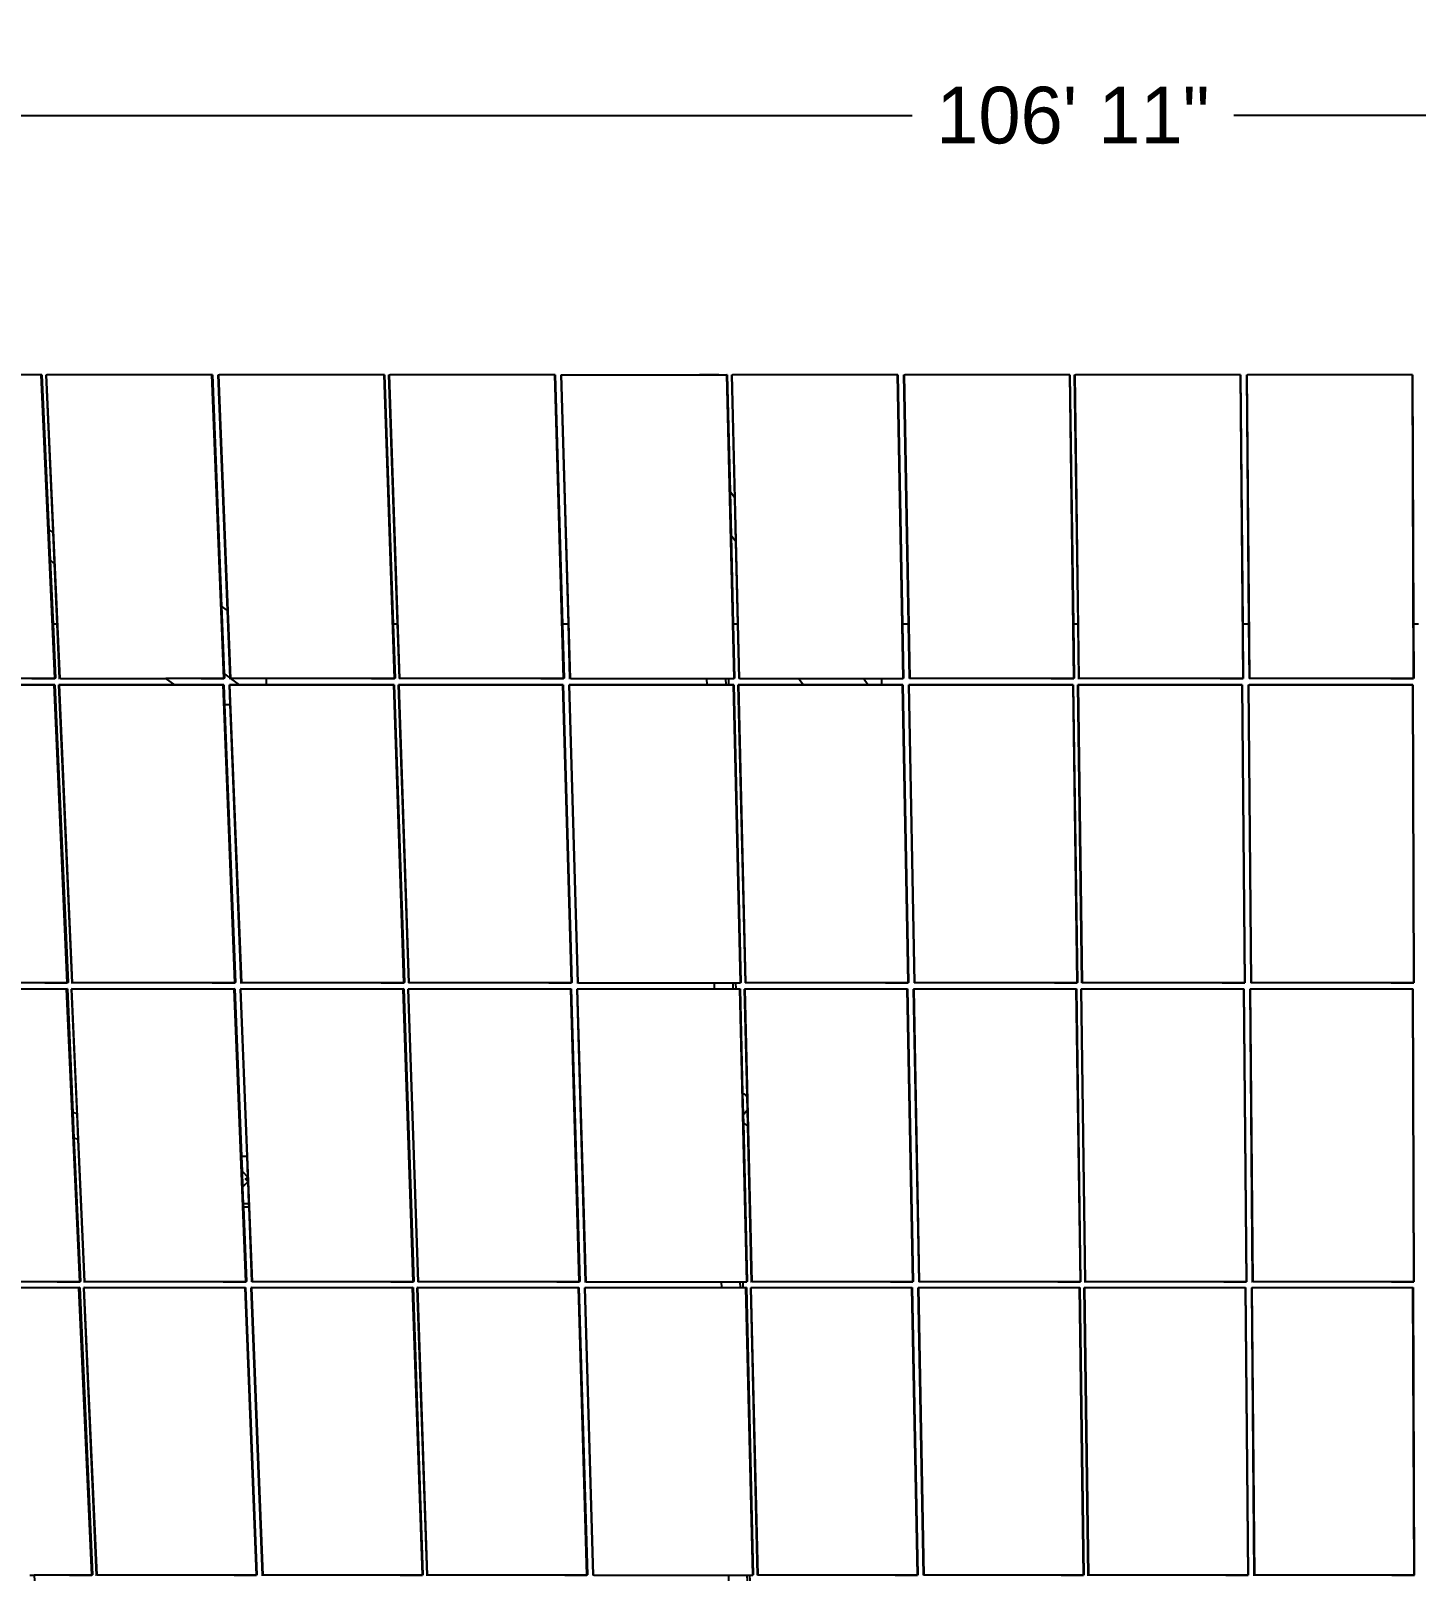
# Model space of a CAD drawing. Header units: inches. Extents: x -1217 to 1243, y -567 to 675.
# Drawn here: x -635 to -49, y 21 to 675 of the extents above; entities that cross this region are included whole.
import ezdxf

# ---------------------------------------------------------------- set-up
doc = ezdxf.new("R2010")
doc.units = ezdxf.units.IN
doc.header["$MEASUREMENT"] = 0
doc.dimstyles.get("Standard").update_dxf_attribs({"dimtxt": 24, "dimasz": 0.18, "dimexe": 0.18, "dimexo": 0.0625, "dimgap": 0.09, "dimtad": 0, "dimtih": 1, "dimtoh": 1, "dimdec": 4, "dimzin": 0, "dimdsep": 46, "dimtxsty": 'Standard', "dimcen": 0.09, "dimclrd": 1, "dimclre": 1, "dimclrt": 1, "dimadec": 0, "dimazin": 0, "dimtfac": 1, "dimtdec": 4, "dimtofl": 0, "dimtmove": 0, "dimatfit": 3, "dimfxl": 1, "dimtolj": 1, "dimtzin": 0, "dimarcsym": 0})

# ---------------------------------------------------------------- blocks, each defined once
blk = doc.blocks.new('*D2')
at = {"color": 1, "lineweight": -2, "transparency": 16777216}
for p, q in [((-1063.79, 529.93), (-1063.79, 639.81)), ((-1063.61, 639.63), (-262.52, 639.63)), ((674.75, 639.63), (-126.34, 639.63)), ((674.93, 529.9), (674.93, 639.81))]:
    blk.add_line(p, q, dxfattribs=at)
at = {"color": 1, "transparency": 16777216}
for points in [[(-1063.61, 639.66), (-1063.61, 639.6), (-1063.79, 639.63)], [(674.75, 639.66), (674.75, 639.6), (674.93, 639.63)]]:
    blk.add_solid(points, dxfattribs=at)
at = {"layer": 'Defpoints', "color": 0, "transparency": 16777216}
for p in [(-1063.79, 639.63), (-1063.79, 529.87), (674.93, 529.84)]:
    blk.add_point(p, dxfattribs=at)
at = {"color": 1, "transparency": 16777216, "insert": (-194.43, 639.63), "char_height": 24, "attachment_point": 5}
blk.add_mtext('\\A1;106\' 11"', dxfattribs=at)

msp = doc.modelspace()

# ---------------------------------------------------------------- linework, layer by layer
for p, q in [((-630.9872, 529.86132), (-700.80735, 529.86249)), ((-625.26377, 401.34852), (-630.9872, 529.86132)), ((-630.67013, 529.85299), (-630.9872, 529.86132)), ((-630.67013, 529.85299), (-627.75849, 464.44268)), ((-628.90254, 529.8597), (-628.68782, 529.85848)), ((-625.939, 463.09654), (-628.90254, 529.8597)), ((-628.68782, 529.85848), (-628.58601, 529.8597)), ((-622.98524, 401.34574), (-628.68782, 529.85848)), ((-558.76588, 529.85853), (-628.58601, 529.8597)), ((-553.69753, 401.34578), (-558.76588, 529.85853)), ((-558.4851, 529.8502), (-558.76588, 529.85853)), ((-558.4851, 529.8502), (-554.62736, 431.98442)), ((-556.05585, 529.85853), (-555.84114, 529.85731)), ((-552.13849, 430.0459), (-556.05585, 529.85853)), ((-555.84114, 529.85731), (-555.73932, 529.85853)), ((-550.79933, 401.34459), (-555.84114, 529.85731)), ((-485.91921, 529.85736), (-555.73932, 529.85853)), ((-481.51163, 401.34463), (-485.91921, 529.85736)), ((-485.67503, 529.84903), (-485.91921, 529.85736)), ((-485.67503, 529.84903), (-482.05933, 424.37246)), ((-483.83456, 529.85574), (-483.61985, 529.85452)), ((-480.23233, 424.37246), (-483.83456, 529.85574)), ((-483.61985, 529.85452), (-483.51803, 529.85574)), ((-479.23313, 401.34185), (-483.61985, 529.85452)), ((-413.69793, 529.85457), (-483.51803, 529.85574)), ((-409.94544, 401.3419), (-413.69793, 529.85457)), ((-413.49005, 529.84625), (-413.69793, 529.85457)), ((-413.49005, 529.84625), (-410.41183, 424.37246)), ((-410.9879, 529.85457), (-410.77321, 529.85335)), ((-407.92807, 424.37246), (-410.9879, 529.85457)), ((-410.77321, 529.85335), (-410.67138, 529.85457)), ((-407.04725, 401.3407), (-410.77321, 529.85335)), ((-410.67138, 529.85457), (-352.40921, 529.85359)), ((-352.40921, 529.85359), (-352.40926, 529.85549)), ((-344.30648, 529.85549), (-352.40926, 529.85549)), ((-352.40921, 529.85359), (-344.30644, 529.85346)), ((-344.30644, 529.85346), (-344.30648, 529.85549)), ((-344.30644, 529.85346), (-340.85129, 529.8534)), ((-337.75956, 401.34075), (-340.85129, 529.8534)), ((-340.68001, 529.84508), (-340.85129, 529.8534)), ((-340.68001, 529.84508), (-339.49163, 480.42332)), ((-338.76666, 529.85178), (-338.55197, 529.85056)), ((-337.51801, 477.63039), (-338.76666, 529.85178)), ((-338.55197, 529.85056), (-338.45013, 529.85178)), ((-335.4811, 401.33796), (-338.55197, 529.85056)), ((-268.63006, 529.85061), (-338.45013, 529.85178)), ((-266.19343, 401.33801), (-268.63006, 529.85061)), ((-268.49508, 529.84229), (-268.63006, 529.85061)), ((-268.49508, 529.84229), (-266.49634, 424.37246)), ((-265.92004, 529.85061), (-265.70535, 529.84939)), ((-263.94032, 424.37246), (-265.92004, 529.85061)), ((-265.70535, 529.84939), (-265.60351, 529.85061)), ((-263.29525, 401.33681), (-265.70535, 529.84939)), ((-195.78346, 529.84944), (-265.60351, 529.85061)), ((-194.00758, 401.33686), (-195.78346, 529.84944)), ((-195.68507, 529.84112), (-195.78346, 529.84944)), ((-195.68507, 529.84112), (-194.22837, 424.37246)), ((-193.69884, 529.84782), (-193.48416, 529.8466)), ((-192.25683, 424.37246), (-193.69884, 529.84782)), ((-193.48416, 529.8466), (-193.38231, 529.84782)), ((-191.72914, 401.33407), (-193.48416, 529.8466)), ((-123.56228, 529.84665), (-193.38231, 529.84782)), ((-122.44149, 401.33412), (-123.56228, 529.84665)), ((-123.50019, 529.83833), (-123.56228, 529.84665)), ((-123.50019, 529.83833), (-122.58086, 424.37246)), ((-120.85225, 529.84665), (-120.63758, 529.84543)), ((-119.95256, 424.37246), (-120.85225, 529.84665)), ((-120.63758, 529.84543), (-120.53572, 529.84665)), ((-119.54332, 401.33293), (-120.63758, 529.84543)), ((-50.7157, 529.84548), (-120.53572, 529.84665)), ((-50.25568, 401.33297), (-50.7157, 529.84548)), ((-50.69022, 529.83716), (-50.7157, 529.84548)), ((-50.69022, 529.83716), (-50.31289, 424.37246)), ((-337.51801, 477.63039), (-339.49163, 480.42332)), ((-339.49163, 480.42332), (-339.04449, 461.82787)), ((-337.07605, 459.14657), (-337.51801, 477.63039)), ((-625.939, 463.09654), (-627.75849, 464.44268)), ((-627.75849, 464.44268), (-627.17642, 451.36652)), ((-625.3603, 450.0595), (-625.939, 463.09654)), ((-337.07605, 459.14657), (-339.04449, 461.82787)), ((-339.04449, 461.82787), (-338.14385, 424.37246)), ((-336.24458, 424.37246), (-337.07605, 459.14657)), ((-625.3603, 450.0595), (-627.17642, 451.36652)), ((-627.17642, 451.36652), (-625.97482, 424.37246)), ((-624.22008, 424.37246), (-625.3603, 450.0595)), ((-552.13849, 430.0459), (-554.62736, 431.98442)), ((-554.62736, 431.98442), (-553.50049, 403.39715)), ((-551.02169, 401.59058), (-552.13849, 430.0459)), ((-624.22008, 424.37246), (-625.97482, 424.37246)), ((-625.97482, 424.37246), (-624.95242, 401.40427)), ((-623.19801, 401.34693), (-624.22008, 424.37246)), ((-480.23233, 424.37246), (-482.05933, 424.37246)), ((-482.05933, 424.37246), (-481.27186, 401.40038)), ((-479.44588, 401.34304), (-480.23233, 424.37246)), ((-407.92807, 424.37246), (-410.41183, 424.37246)), ((-410.41183, 424.37246), (-409.74131, 401.39764)), ((-407.25999, 401.3419), (-407.92807, 424.37246)), ((-336.24458, 424.37246), (-338.14385, 424.37246)), ((-338.14385, 424.37246), (-337.59138, 401.39649)), ((-335.69384, 401.33916), (-336.24458, 424.37246)), ((-263.94032, 424.37246), (-266.49634, 424.37246)), ((-266.49634, 424.37246), (-266.06088, 401.39375)), ((-263.50798, 401.33801), (-263.94032, 424.37246)), ((-192.25683, 424.37246), (-194.22837, 424.37246)), ((-194.22837, 424.37246), (-193.91098, 401.39261)), ((-191.94187, 401.33527), (-192.25683, 424.37246)), ((-119.95256, 424.37246), (-122.58086, 424.37246)), ((-122.58086, 424.37246), (-122.38053, 401.38987)), ((-119.75605, 401.33412), (-119.95256, 424.37246)), ((-48.26908, 424.37246), (-50.31289, 424.37246)), ((-50.31289, 424.37246), (-50.23066, 401.38872)), ((-625.26377, 401.34852), (-651.14061, 401.34883)), ((-634.91834, 401.34852), (-625.26369, 401.34692)), ((-624.95242, 401.40427), (-625.26377, 401.34852)), ((-625.26369, 401.34692), (-625.26377, 401.34852)), ((-623.5358, 401.34574), (-623.61255, 401.34574)), ((-623.19801, 401.34693), (-623.2989, 401.34574)), ((-622.98524, 401.34574), (-623.19801, 401.34693)), ((-622.88435, 401.34693), (-622.98524, 401.34574)), ((-622.88435, 401.34693), (-578.25489, 401.34606)), ((-574.42614, 398.68867), (-578.25489, 401.34606)), ((-553.69753, 401.34578), (-578.25489, 401.34606)), ((-563.3521, 401.34578), (-553.69747, 401.34418)), ((-553.42182, 401.40153), (-553.69753, 401.34578)), ((-553.69747, 401.34418), (-553.69753, 401.34578)), ((-551.02169, 401.59058), (-553.50049, 403.39715)), ((-553.50049, 403.39715), (-553.42182, 401.40153)), ((-551.34989, 401.34459), (-551.42664, 401.34459)), ((-551.01209, 401.34578), (-551.11298, 401.34459)), ((-551.01209, 401.34578), (-551.02169, 401.59058)), ((-550.79933, 401.34459), (-551.01209, 401.34578)), ((-550.69843, 401.34578), (-550.79933, 401.34459)), ((-550.68581, 401.34578), (-550.69843, 401.34578)), ((-547.03943, 398.68826), (-550.68581, 401.34578)), ((-535.61993, 401.34549), (-550.68581, 401.34578)), ((-535.61993, 398.68807), (-535.61993, 401.34549)), ((-481.51163, 401.34463), (-535.61993, 401.34549)), ((-491.16619, 401.34463), (-481.51157, 401.34303)), ((-481.27186, 401.40038), (-481.51163, 401.34463)), ((-481.51157, 401.34303), (-481.51163, 401.34463)), ((-479.78369, 401.34185), (-479.86044, 401.34185)), ((-479.44588, 401.34304), (-479.54679, 401.34185)), ((-479.23313, 401.34185), (-479.44588, 401.34304)), ((-479.13223, 401.34304), (-479.23313, 401.34185)), ((-409.94544, 401.3419), (-479.13223, 401.34304)), ((-419.60001, 401.34189), (-409.94539, 401.34029)), ((-409.74131, 401.39764), (-409.94544, 401.3419)), ((-409.94539, 401.34029), (-409.94544, 401.3419)), ((-407.59781, 401.3407), (-407.67456, 401.3407)), ((-407.25999, 401.3419), (-407.3609, 401.3407)), ((-407.04725, 401.3407), (-407.25999, 401.3419)), ((-406.94634, 401.3419), (-407.04725, 401.3407)), ((-406.94634, 401.3419), (-349.27999, 401.34078)), ((-349.21528, 398.68348), (-349.27999, 401.34078)), ((-349.27999, 401.34078), (-341.24916, 401.34074)), ((-347.41413, 401.34074), (-337.75953, 401.33914)), ((-341.24916, 401.34074), (-340.21852, 401.34075)), ((-341.18595, 398.68335), (-341.24916, 401.34074)), ((-340.21852, 401.34075), (-340.15551, 398.68333)), ((-340.21852, 401.34075), (-337.75956, 401.34075)), ((-337.59138, 401.39649), (-337.75956, 401.34075)), ((-337.75953, 401.33914), (-337.75956, 401.34075)), ((-336.03166, 401.33796), (-336.10841, 401.33796)), ((-335.69384, 401.33916), (-335.79475, 401.33796)), ((-335.4811, 401.33796), (-335.69384, 401.33916)), ((-335.38018, 401.33916), (-335.4811, 401.33796)), ((-335.38018, 401.33916), (-310.60314, 401.33867)), ((-308.54652, 398.68125), (-310.60314, 401.33867)), ((-310.60314, 401.33867), (-283.03459, 401.33814)), ((-281.16056, 398.6808), (-283.03459, 401.33814)), ((-283.03459, 401.33814), (-275.29646, 401.338)), ((-275.84799, 401.338), (-266.1934, 401.3364)), ((-275.29646, 401.338), (-266.19343, 401.33801)), ((-275.29646, 398.6807), (-275.29646, 401.338)), ((-266.06088, 401.39375), (-266.19343, 401.33801)), ((-266.1934, 401.3364), (-266.19343, 401.33801)), ((-263.84581, 401.33681), (-263.92256, 401.33681)), ((-263.50798, 401.33801), (-263.6089, 401.33681)), ((-263.29525, 401.33681), (-263.50798, 401.33801)), ((-263.19433, 401.33801), (-263.29525, 401.33681)), ((-194.00758, 401.33686), (-263.19433, 401.33801)), ((-203.66214, 401.33685), (-194.00756, 401.33526)), ((-193.91098, 401.39261), (-194.00758, 401.33686)), ((-194.00756, 401.33526), (-194.00758, 401.33686)), ((-192.27971, 401.33407), (-192.35646, 401.33407)), ((-191.94187, 401.33527), (-192.0428, 401.33407)), ((-191.72914, 401.33407), (-191.94187, 401.33527)), ((-191.62822, 401.33527), (-191.72914, 401.33407)), ((-122.44149, 401.33412), (-191.62822, 401.33527)), ((-132.09605, 401.33411), (-122.44148, 401.33252)), ((-122.38053, 401.38987), (-122.44149, 401.33412)), ((-122.44148, 401.33252), (-122.44149, 401.33412)), ((-120.09389, 401.33293), (-120.17064, 401.33293)), ((-119.75605, 401.33412), (-119.85698, 401.33293)), ((-119.54332, 401.33293), (-119.75605, 401.33412)), ((-119.44239, 401.33412), (-119.54332, 401.33293)), ((-50.25568, 401.33297), (-119.44239, 401.33412)), ((-59.91024, 401.33296), (-50.25567, 401.33137)), ((-50.23066, 401.38872), (-50.25568, 401.33297)), ((-50.25567, 401.33137), (-50.25568, 401.33297)), ((-625.55739, 398.63398), (-694.73085, 398.63513)), ((-651.02002, 398.69149), (-625.24596, 398.69106)), ((-625.24596, 398.69106), (-625.55739, 398.63398)), ((-619.93529, 272.48018), (-625.55739, 398.63398)), ((-625.24596, 398.69106), (-619.62943, 272.599)), ((-623.18163, 398.68947), (-623.49203, 398.63239)), ((-623.49203, 398.63239), (-623.2793, 398.6312)), ((-617.88849, 272.47862), (-623.49203, 398.63239)), ((-623.2793, 398.6312), (-623.17844, 398.63239)), ((-617.67768, 272.47745), (-623.2793, 398.6312)), ((-623.18163, 398.68947), (-574.42614, 398.68867)), ((-554.00499, 398.63124), (-623.17844, 398.63239)), ((-574.42614, 398.68867), (-553.72918, 398.68832)), ((-553.72918, 398.68832), (-554.00499, 398.63124)), ((-549.02596, 272.4775), (-554.00499, 398.63124)), ((-553.72918, 398.68832), (-553.40087, 390.36561)), ((-551.04559, 398.68832), (-551.32007, 398.63124)), ((-551.32007, 398.63124), (-551.10735, 398.63005)), ((-550.99542, 390.36561), (-551.32007, 398.63124)), ((-551.10735, 398.63005), (-551.00647, 398.63124)), ((-546.15435, 272.47632), (-551.10735, 398.63005)), ((-551.04559, 398.68832), (-547.03943, 398.68826)), ((-481.83304, 398.63009), (-551.00647, 398.63124)), ((-547.03943, 398.68826), (-535.61993, 398.68807)), ((-535.61993, 398.68807), (-481.59316, 398.68718)), ((-481.59316, 398.68718), (-481.83304, 398.63009)), ((-477.50264, 272.47637), (-481.83304, 398.63009)), ((-481.59316, 398.68718), (-477.26705, 272.59518)), ((-479.52885, 398.68559), (-479.7677, 398.6285)), ((-479.7677, 398.6285), (-479.55499, 398.62731)), ((-475.45586, 272.47481), (-479.7677, 398.6285)), ((-479.55499, 398.62731), (-479.45411, 398.6285)), ((-475.24506, 272.47363), (-479.55499, 398.62731)), ((-479.52885, 398.68559), (-410.07644, 398.68444)), ((-410.2807, 398.62735), (-479.45411, 398.6285)), ((-410.07644, 398.68444), (-410.2807, 398.62735)), ((-406.59336, 272.47368), (-410.2807, 398.62735)), ((-410.07644, 398.68444), (-406.39276, 272.59249)), ((-407.39285, 398.68444), (-407.59577, 398.62735)), ((-407.59577, 398.62735), (-407.38306, 398.62616)), ((-403.93256, 272.47368), (-407.59577, 398.62735)), ((-407.39285, 398.68444), (-349.21528, 398.68348)), ((-407.38306, 398.62616), (-407.28217, 398.62735)), ((-403.72177, 272.47251), (-407.38306, 398.62616)), ((-338.10878, 398.62621), (-407.28217, 398.62735)), ((-349.21528, 398.68348), (-341.18595, 398.68335)), ((-341.18595, 398.68335), (-340.15551, 398.68333)), ((-340.15551, 398.68333), (-337.94045, 398.68329)), ((-337.94045, 398.68329), (-338.10878, 398.62621)), ((-335.07008, 272.47255), (-338.10878, 398.62621)), ((-337.94045, 398.68329), (-334.90476, 272.59137)), ((-335.87615, 398.6817), (-336.04345, 398.62461)), ((-336.04345, 398.62461), (-335.83075, 398.62342)), ((-333.02331, 272.47099), (-336.04345, 398.62461)), ((-335.87615, 398.6817), (-308.54652, 398.68125)), ((-335.83075, 398.62342), (-335.72986, 398.62462)), ((-332.81252, 272.46982), (-335.83075, 398.62342)), ((-266.55648, 398.62347), (-335.72986, 398.62462)), ((-308.54652, 398.68125), (-281.16056, 398.6808)), ((-281.16056, 398.6808), (-275.29646, 398.6807)), ((-275.29646, 398.6807), (-266.42377, 398.68055)), ((-266.42377, 398.68055), (-266.55648, 398.62347)), ((-264.16084, 272.46986), (-266.55648, 398.62347)), ((-266.42377, 398.68055), (-264.03051, 272.58868)), ((-263.74018, 398.68055), (-263.87155, 398.62347)), ((-263.87155, 398.62347), (-263.65885, 398.62227)), ((-261.50005, 272.46986), (-263.87155, 398.62347)), ((-263.74018, 398.68055), (-194.28781, 398.67941)), ((-263.65885, 398.62227), (-263.55796, 398.62347)), ((-261.28926, 272.46869), (-263.65885, 398.62227)), ((-194.38459, 398.62232), (-263.55796, 398.62347)), ((-194.28781, 398.67941), (-194.38459, 398.62232)), ((-192.63759, 272.46873), (-194.38459, 398.62232)), ((-194.28781, 398.67941), (-192.54254, 272.58755)), ((-192.22353, 398.67782), (-192.31928, 398.62073)), ((-192.31928, 398.62073), (-192.10659, 398.61954)), ((-190.59084, 272.46717), (-192.31928, 398.62073)), ((-192.22353, 398.67782), (-122.77119, 398.67667)), ((-192.10659, 398.61954), (-192.00569, 398.62073)), ((-190.38006, 272.466), (-192.10659, 398.61954)), ((-122.83234, 398.61958), (-192.00569, 398.62073)), ((-122.77119, 398.67667), (-122.83234, 398.61958)), ((-121.7284, 272.46604), (-122.83234, 398.61958)), ((-122.77119, 398.67667), (-121.66834, 272.58486)), ((-120.0876, 398.67667), (-120.14741, 398.61958)), ((-120.14741, 398.61958), (-119.93473, 398.61839)), ((-119.06761, 272.46604), (-120.14741, 398.61958)), ((-120.0876, 398.67667), (-50.63526, 398.67552)), ((-119.93473, 398.61839), (-119.83382, 398.61958)), ((-118.85683, 272.46487), (-119.93473, 398.61839)), ((-50.66048, 398.61843), (-119.83382, 398.61958)), ((-50.63526, 398.67552), (-50.66048, 398.61843)), ((-50.20518, 272.46492), (-50.66048, 398.61843)), ((-50.63526, 398.67552), (-50.18041, 272.58374)), ((-553.40087, 390.36561), (-550.99542, 390.36561)), ((-553.40087, 390.36561), (-548.75508, 272.59631)), ((-546.36516, 272.4775), (-550.99542, 390.36561)), ((-620.22724, 269.81524), (-688.76588, 269.81637)), ((-619.93529, 272.48018), (-645.29266, 272.48048)), ((-645.17718, 269.93576), (-619.92129, 269.93534)), ((-629.50124, 272.48018), (-619.93522, 272.47861)), ((-619.92129, 269.93534), (-620.22724, 269.81524)), ((-614.70374, 145.95608), (-620.22724, 269.81524)), ((-619.62943, 272.599), (-619.93529, 272.48018)), ((-619.93522, 272.47861), (-619.93529, 272.48018)), ((-619.92129, 269.93534), (-617.59007, 217.63365)), ((-618.22318, 272.47745), (-618.29923, 272.47745)), ((-617.8759, 269.93378), (-618.18083, 269.81368)), ((-618.18083, 269.81368), (-617.97006, 269.81251)), ((-615.83404, 217.01484), (-618.18083, 269.81368)), ((-617.88849, 272.47862), (-617.98845, 272.47745)), ((-617.97006, 269.81251), (-617.87011, 269.81368)), ((-612.46666, 145.9534), (-617.97006, 269.81251)), ((-617.67768, 272.47745), (-617.88849, 272.47862)), ((-617.8759, 269.93378), (-549.06052, 269.93266)), ((-549.33149, 269.81255), (-617.87011, 269.81368)), ((-617.57771, 272.47862), (-617.67768, 272.47745)), ((-549.02596, 272.4775), (-617.57771, 272.47862)), ((-558.59191, 272.47749), (-549.0259, 272.47592)), ((-549.06052, 269.93266), (-549.33149, 269.81255)), ((-544.43936, 145.95344), (-549.33149, 269.81255)), ((-549.06052, 269.93266), (-546.2662, 199.15056)), ((-548.75508, 272.59631), (-549.02596, 272.4775)), ((-549.0259, 272.47592), (-549.02596, 272.4775)), ((-546.69986, 272.47632), (-546.77591, 272.47632)), ((-546.40154, 269.93266), (-546.6712, 269.81255)), ((-546.6712, 269.81255), (-546.46044, 269.81138)), ((-543.89375, 199.15056), (-546.6712, 269.81255)), ((-546.36516, 272.4775), (-546.46513, 272.47632)), ((-546.46044, 269.81138), (-546.36049, 269.81255)), ((-541.59388, 145.95229), (-546.46044, 269.81138)), ((-546.40154, 269.93266), (-477.58618, 269.93153)), ((-546.15435, 272.47632), (-546.36516, 272.4775)), ((-477.82188, 269.81142), (-546.36049, 269.81255)), ((-546.05438, 272.4775), (-546.15435, 272.47632)), ((-477.50264, 272.47637), (-546.05438, 272.4775)), ((-487.06859, 272.47636), (-477.50259, 272.47479)), ((-477.58618, 269.93153), (-477.82188, 269.81142)), ((-473.56659, 145.95234), (-477.82188, 269.81142)), ((-477.58618, 269.93153), (-473.33506, 146.13193)), ((-477.26705, 272.59518), (-477.50264, 272.47637)), ((-477.50259, 272.47479), (-477.50264, 272.47637)), ((-475.79057, 272.47363), (-475.86661, 272.47363)), ((-475.5408, 269.92997), (-475.77549, 269.80986)), ((-475.77549, 269.80986), (-475.56473, 269.80869)), ((-471.53842, 145.9508), (-475.77549, 269.80986)), ((-475.56473, 269.80869), (-475.46477, 269.80986)), ((-471.32954, 145.94965), (-475.56473, 269.80869)), ((-475.45586, 272.47481), (-475.55584, 272.47363)), ((-475.5408, 269.92997), (-406.72545, 269.92884)), ((-406.92618, 269.80874), (-475.46477, 269.80986)), ((-475.24506, 272.47363), (-475.45586, 272.47481)), ((-475.14509, 272.47481), (-475.24506, 272.47363)), ((-406.59336, 272.47368), (-475.14509, 272.47481)), ((-416.15931, 272.47367), (-406.59332, 272.4721)), ((-406.72545, 269.92884), (-406.92618, 269.80874)), ((-403.30226, 145.9497), (-406.92618, 269.80874)), ((-406.72545, 269.92884), (-403.10509, 146.12929)), ((-406.39276, 272.59249), (-406.59336, 272.47368)), ((-406.59332, 272.4721), (-406.59336, 272.47368)), ((-404.26728, 272.47251), (-404.34332, 272.47251)), ((-404.06648, 269.92884), (-404.26589, 269.80874)), ((-404.26589, 269.80874), (-404.05514, 269.80757)), ((-400.66566, 145.9497), (-404.26589, 269.80874)), ((-404.06648, 269.92884), (-346.08015, 269.92789)), ((-404.05514, 269.80757), (-403.95518, 269.80874)), ((-400.45679, 145.94855), (-404.05514, 269.80757)), ((-403.93256, 272.47368), (-404.03255, 272.47251)), ((-335.4166, 269.80761), (-403.95518, 269.80874)), ((-403.72177, 272.47251), (-403.93256, 272.47368)), ((-403.62179, 272.47368), (-403.72177, 272.47251)), ((-403.62179, 272.47368), (-346.14211, 272.47257)), ((-346.08015, 269.92789), (-346.14211, 272.47257)), ((-346.14211, 272.47257), (-338.18344, 272.47255)), ((-346.08015, 269.92789), (-338.1229, 269.92776)), ((-344.63602, 272.47254), (-335.07004, 272.47098)), ((-338.1229, 269.92776), (-338.18344, 272.47255)), ((-338.18344, 272.47255), (-337.16299, 272.47255)), ((-338.1229, 269.92776), (-337.10266, 269.92775)), ((-337.16299, 272.47255), (-337.10266, 269.92775)), ((-337.16299, 272.47255), (-335.07008, 272.47255)), ((-337.10266, 269.92775), (-335.25114, 269.92772)), ((-335.25114, 269.92772), (-335.4166, 269.80761)), ((-332.42951, 145.94859), (-335.4166, 269.80761)), ((-335.25114, 269.92772), (-334.18875, 225.85369)), ((-334.90476, 272.59137), (-335.07008, 272.47255)), ((-335.07004, 272.47098), (-335.07008, 272.47255)), ((-333.35803, 272.46982), (-333.43408, 272.46982)), ((-333.20578, 269.92616), (-333.37023, 269.80605)), ((-333.37023, 269.80605), (-333.15948, 269.80488)), ((-332.28767, 224.64265), (-333.37023, 269.80605)), ((-333.20578, 269.92616), (-264.39047, 269.92503)), ((-333.15948, 269.80488), (-333.05951, 269.80605)), ((-330.19249, 145.9459), (-333.15948, 269.80488)), ((-333.02331, 272.47099), (-333.1233, 272.46982)), ((-264.52095, 269.80492), (-333.05951, 269.80605)), ((-332.81252, 272.46982), (-333.02331, 272.47099)), ((-332.71254, 272.47099), (-332.81252, 272.46982)), ((-264.16084, 272.46986), (-332.71254, 272.47099)), ((-273.72679, 272.46985), (-264.16081, 272.46829)), ((-264.39047, 269.92503), (-264.52095, 269.80492)), ((-262.16523, 145.94595), (-264.52095, 269.80492)), ((-264.39047, 269.92503), (-262.03706, 146.12554)), ((-264.03051, 272.58868), (-264.16084, 272.46986)), ((-264.16081, 272.46829), (-264.16084, 272.46986)), ((-261.83477, 272.46869), (-261.91082, 272.46869)), ((-261.73149, 269.92503), (-261.86066, 269.80492)), ((-261.86066, 269.80492), (-261.64992, 269.80375)), ((-259.52864, 145.94595), (-261.86066, 269.80492)), ((-261.73149, 269.92503), (-192.91619, 269.9239)), ((-261.64992, 269.80375), (-261.54995, 269.80492)), ((-259.31977, 145.9448), (-261.64992, 269.80375)), ((-261.50005, 272.46986), (-261.60004, 272.46869)), ((-193.0114, 269.80379), (-261.54995, 269.80492)), ((-261.28926, 272.46869), (-261.50005, 272.46986)), ((-261.18927, 272.46986), (-261.28926, 272.46869)), ((-192.63759, 272.46873), (-261.18927, 272.46986)), ((-202.20353, 272.46873), (-192.63757, 272.46716)), ((-192.91619, 269.9239), (-193.0114, 269.80379)), ((-191.29251, 145.94484), (-193.0114, 269.80379)), ((-192.91619, 269.9239), (-191.19899, 146.12443)), ((-192.54254, 272.58755), (-192.63759, 272.46873)), ((-192.63757, 272.46716), (-192.63759, 272.46873)), ((-190.92557, 272.466), (-191.00162, 272.466)), ((-190.87084, 269.92234), (-190.96504, 269.80223)), ((-190.96504, 269.80223), (-190.7543, 269.80106)), ((-189.26438, 145.94331), (-190.96504, 269.80223)), ((-190.87084, 269.92234), (-122.05556, 269.92122)), ((-190.7543, 269.80106), (-190.65432, 269.80223)), ((-189.05552, 145.94216), (-190.7543, 269.80106)), ((-190.59084, 272.46717), (-190.69084, 272.466)), ((-122.11579, 269.80111), (-190.65432, 269.80223)), ((-190.38006, 272.466), (-190.59084, 272.46717)), ((-190.28006, 272.46717), (-190.38006, 272.466)), ((-121.7284, 272.46604), (-190.28006, 272.46717)), ((-131.29434, 272.46604), (-121.72839, 272.46447)), ((-122.05556, 269.92122), (-122.11579, 269.80111)), ((-121.02828, 145.9422), (-122.11579, 269.80111)), ((-122.05556, 269.92122), (-120.96911, 146.12179)), ((-121.66834, 272.58486), (-121.7284, 272.46604)), ((-121.72839, 272.46447), (-121.7284, 272.46604)), ((-119.40234, 272.46487), (-119.47839, 272.46487)), ((-119.39658, 269.92122), (-119.45551, 269.80111)), ((-119.45551, 269.80111), (-119.24478, 269.79993)), ((-118.39169, 145.9422), (-119.45551, 269.80111)), ((-119.39658, 269.92122), (-50.58131, 269.92009)), ((-119.24478, 269.79993), (-119.14479, 269.80111)), ((-118.18283, 145.94105), (-119.24478, 269.79993)), ((-119.06761, 272.46604), (-119.16761, 272.46487)), ((-50.60627, 269.79998), (-119.14479, 269.80111)), ((-118.85683, 272.46487), (-119.06761, 272.46604)), ((-118.75683, 272.46604), (-118.85683, 272.46487)), ((-50.20518, 272.46492), (-118.75683, 272.46604)), ((-59.77112, 272.46491), (-50.20517, 272.46334)), ((-50.58131, 269.92009), (-50.60627, 269.79998)), ((-50.15559, 145.94109), (-50.60627, 269.79998)), ((-50.58131, 269.92009), (-50.13107, 146.12069)), ((-50.18041, 272.58374), (-50.20518, 272.46492)), ((-50.20517, 272.46334), (-50.20518, 272.46492)), ((-334.18875, 225.85369), (-333.54455, 225.49236)), ((-334.18875, 225.85369), (-333.97085, 216.81392)), ((-333.54455, 225.49236), (-332.55949, 224.53148)), ((-332.28767, 224.64265), (-333.54455, 225.49236)), ((-332.55949, 224.53148), (-332.27347, 224.05)), ((-332.27347, 224.05), (-332.28767, 224.64265)), ((-332.14547, 218.70991), (-332.27347, 224.05)), ((-615.83404, 217.01484), (-617.59007, 217.63365)), ((-617.59007, 217.63365), (-617.10672, 206.78958)), ((-615.35343, 206.20206), (-615.83404, 217.01484)), ((-333.44061, 217.1289), (-333.97085, 216.81392)), ((-333.97085, 216.81392), (-333.88456, 213.23416)), ((-332.47973, 218.11397), (-333.44061, 217.1289)), ((-332.14547, 218.70991), (-332.47973, 218.11397)), ((-331.98514, 212.0211), (-332.14547, 218.70991)), ((-331.98514, 212.0211), (-333.88456, 213.23416)), ((-333.88456, 213.23416), (-332.26699, 146.12818)), ((-330.40137, 145.94705), (-331.98514, 212.0211)), ((-615.35343, 206.20206), (-617.10672, 206.78958)), ((-617.10672, 206.78958), (-614.40321, 146.13567)), ((-612.67556, 145.95455), (-615.35343, 206.20206)), ((-546.2662, 199.15056), (-543.89375, 199.15056)), ((-546.2662, 199.15056), (-546.0135, 192.7495)), ((-543.54512, 190.28112), (-543.89375, 199.15056)), ((-546.0135, 192.7495), (-543.54512, 190.28112)), ((-546.0135, 192.7495), (-546.01275, 192.7305)), ((-546.01275, 192.7305), (-543.54438, 190.26212)), ((-546.01275, 192.7305), (-545.75116, 186.10401)), ((-543.54438, 190.26212), (-543.54512, 190.28112)), ((-543.52369, 189.7358), (-543.54438, 190.26212)), ((-543.47058, 188.38458), (-545.75116, 186.10401)), ((-545.75116, 186.10401), (-545.74972, 186.06763)), ((-543.46915, 188.3482), (-545.74972, 186.06763)), ((-545.74972, 186.06763), (-545.46619, 178.88571)), ((-544.47335, 189.41873), (-544.45946, 189.52425)), ((-544.45946, 189.31322), (-544.47335, 189.41873)), ((-544.45946, 189.52425), (-544.41873, 189.62258)), ((-544.41873, 189.21489), (-544.45946, 189.31322)), ((-544.41873, 189.62258), (-544.35394, 189.70701)), ((-544.35394, 189.13046), (-544.41873, 189.21489)), ((-544.35394, 189.70701), (-544.26951, 189.7718)), ((-544.26951, 189.06567), (-544.35394, 189.13046)), ((-544.26951, 189.7718), (-544.17118, 189.81253)), ((-544.2447, 189.05539), (-544.26951, 189.06567)), ((-544.2514, 189.05817), (-544.21868, 189.03306)), ((-544.2447, 189.05539), (-544.22885, 189.04323)), ((-544.17118, 189.02494), (-544.2447, 189.05539)), ((-544.22885, 189.04323), (-544.12707, 189.00107)), ((-544.21868, 189.03306), (-544.1169, 188.9909)), ((-544.17118, 189.81253), (-544.06567, 189.82642)), ((-544.11318, 189.00479), (-544.17118, 189.02494)), ((-544.15746, 189.02313), (-544.17118, 189.02494)), ((-544.11318, 189.00479), (-544.15746, 189.02313)), ((-544.06567, 189.01105), (-544.15746, 189.02313)), ((-544.12707, 189.00107), (-544.01784, 188.98669)), ((-544.1169, 188.9909), (-544.00767, 188.97652)), ((-544.00767, 188.9909), (-544.11318, 189.00479)), ((-544.06567, 189.82642), (-544.05814, 189.82543)), ((-543.96015, 189.02494), (-544.06567, 189.01105)), ((-544.01784, 189.83073), (-544.05814, 189.82543)), ((-544.05814, 189.82543), (-543.96015, 189.81253)), ((-543.90861, 189.81635), (-544.01784, 189.83073)), ((-544.01784, 188.98669), (-544.00767, 188.98803)), ((-544.00767, 188.9909), (-544.00767, 189.01868)), ((-543.90217, 189.00479), (-544.00767, 188.9909)), ((-544.00767, 188.98803), (-543.90861, 189.00107)), ((-544.00767, 188.98803), (-544.00767, 188.9909)), ((-544.00767, 188.97652), (-543.89844, 188.9909)), ((-544.00767, 188.97652), (-544.00767, 188.98803)), ((-543.90217, 189.79229), (-543.96015, 189.81253)), ((-543.96015, 189.81253), (-543.91556, 189.79406)), ((-543.86182, 189.06567), (-543.96015, 189.02494)), ((-543.91556, 189.79406), (-543.90217, 189.79229)), ((-543.91556, 189.79406), (-543.86182, 189.7718)), ((-543.80683, 189.77419), (-543.90861, 189.81635)), ((-543.90861, 189.00107), (-543.90217, 189.00479)), ((-543.90217, 189.79229), (-543.80385, 189.75157)), ((-543.80683, 189.04323), (-543.90217, 189.00479)), ((-543.89844, 188.9909), (-543.79666, 189.03306)), ((-543.86182, 189.7718), (-543.77739, 189.70701)), ((-543.77739, 189.13046), (-543.86182, 189.06567)), ((-543.71942, 189.70712), (-543.80683, 189.77419)), ((-543.80683, 189.04323), (-543.71942, 189.11029)), ((-543.80385, 189.75157), (-543.71942, 189.68679)), ((-543.79666, 189.03306), (-543.70926, 189.10013)), ((-543.77739, 189.70701), (-543.7126, 189.62258)), ((-543.7126, 189.21489), (-543.77739, 189.13046)), ((-543.65236, 189.61972), (-543.71942, 189.70712)), ((-543.71942, 189.68679), (-543.65464, 189.60236)), ((-543.65236, 189.1977), (-543.71942, 189.11029)), ((-543.7126, 189.62258), (-543.67187, 189.52425)), ((-543.67187, 189.31322), (-543.7126, 189.21489)), ((-543.64219, 189.60955), (-543.70926, 189.69696)), ((-543.70926, 189.10013), (-543.64219, 189.18753)), ((-543.67187, 189.52425), (-543.65798, 189.41873)), ((-543.65798, 189.41873), (-543.67187, 189.31322)), ((-543.65464, 189.60236), (-543.61392, 189.50405)), ((-543.6102, 189.51794), (-543.65236, 189.61972)), ((-543.62808, 189.25631), (-543.65236, 189.1977)), ((-543.60003, 189.50777), (-543.64219, 189.60955)), ((-543.64219, 189.18753), (-543.60121, 189.28645)), ((-543.60866, 189.46411), (-543.63205, 189.28645)), ((-543.63205, 189.28645), (-543.62808, 189.25631)), ((-543.61767, 189.28145), (-543.63205, 189.28645)), ((-543.61767, 189.28145), (-543.62808, 189.25631)), ((-543.62808, 189.25631), (-543.59582, 189.01124)), ((-543.61559, 189.28645), (-543.62635, 189.28645)), ((-543.61559, 189.28645), (-543.61767, 189.28145)), ((-543.60396, 189.27667), (-543.61767, 189.28145)), ((-543.61392, 189.29304), (-543.61559, 189.28645)), ((-543.60121, 189.28645), (-543.61559, 189.28645)), ((-543.61392, 189.50405), (-543.60866, 189.46411)), ((-543.60003, 189.39854), (-543.61392, 189.29304)), ((-543.61392, 189.29304), (-543.6102, 189.29948)), ((-543.60589, 189.48519), (-543.6102, 189.51794)), ((-543.6102, 189.29948), (-543.59582, 189.40871)), ((-543.60589, 189.48519), (-543.60866, 189.46411)), ((-543.60866, 189.46411), (-543.60003, 189.39854)), ((-543.59582, 189.56167), (-543.60589, 189.48519)), ((-543.59582, 189.40871), (-543.60589, 189.48519)), ((-543.56773, 189.55187), (-543.60396, 189.27667)), ((-543.60396, 189.27667), (-543.56773, 189.00148)), ((-543.60121, 189.28645), (-543.60003, 189.28931)), ((-543.50603, 189.28645), (-543.60121, 189.28645)), ((-543.58565, 189.39854), (-543.60003, 189.50777)), ((-543.60003, 189.28931), (-543.58565, 189.39854)), ((-543.54315, 189.68881), (-543.59582, 189.56167)), ((-543.56773, 189.55187), (-543.59582, 189.56167)), ((-543.56773, 189.00148), (-543.59582, 189.01124)), ((-543.59582, 189.01124), (-543.50162, 188.78382)), ((-543.5209, 189.66493), (-543.56773, 189.55187)), ((-543.56773, 189.00148), (-543.48718, 188.807)), ((-543.52369, 189.7358), (-543.54315, 189.68881)), ((-543.52154, 189.68127), (-543.54315, 189.68881)), ((-543.52154, 189.68127), (-543.52369, 189.7358)), ((-543.5209, 189.66493), (-543.52154, 189.68127)), ((-543.48718, 188.807), (-543.5209, 189.66493)), ((-543.48606, 188.77841), (-543.50162, 188.78382)), ((-543.50162, 188.78382), (-543.48959, 188.75478)), ((-543.48507, 188.75321), (-543.48959, 188.75478)), ((-543.48959, 188.75478), (-543.48489, 188.74865)), ((-543.48606, 188.77841), (-543.48718, 188.807)), ((-543.48507, 188.75321), (-543.48606, 188.77841)), ((-543.48489, 188.74865), (-543.48507, 188.75321)), ((-543.47058, 188.38458), (-543.48489, 188.74865)), ((-543.46915, 188.3482), (-543.47058, 188.38458)), ((-543.09721, 178.88571), (-543.46915, 188.3482)), ((-543.09721, 178.88571), (-545.46619, 178.88571)), ((-545.46619, 178.88571), (-545.41252, 177.52603)), ((-543.04377, 177.52603), (-545.41252, 177.52603)), ((-545.41252, 177.52603), (-544.17319, 146.13303)), ((-543.04377, 177.52603), (-543.09721, 178.88571)), ((-541.80277, 145.95344), (-543.04377, 177.52603)), ((-614.70374, 145.95608), (-639.55109, 145.95637)), ((-624.18268, 145.95608), (-614.70367, 145.95454)), ((-614.40321, 146.13567), (-614.70374, 145.95608)), ((-614.70367, 145.95454), (-614.70374, 145.95608)), ((-613.00721, 145.9534), (-613.08256, 145.9534)), ((-612.67556, 145.95455), (-612.77461, 145.9534)), ((-612.46666, 145.9534), (-612.67556, 145.95455)), ((-612.36761, 145.95455), (-612.46666, 145.9534)), ((-544.43936, 145.95344), (-612.36761, 145.95455)), ((-553.91831, 145.95344), (-544.4393, 145.9519)), ((-544.17319, 146.13303), (-544.43936, 145.95344)), ((-544.4393, 145.9519), (-544.43936, 145.95344)), ((-542.13442, 145.95229), (-542.20978, 145.95229)), ((-541.80277, 145.95344), (-541.90183, 145.95229)), ((-541.59388, 145.95229), (-541.80277, 145.95344)), ((-541.49482, 145.95344), (-541.59388, 145.95229)), ((-473.56659, 145.95234), (-541.49482, 145.95344)), ((-483.04553, 145.95233), (-473.56653, 145.95079)), ((-473.33506, 146.13193), (-473.56659, 145.95234)), ((-473.56653, 145.95079), (-473.56659, 145.95234)), ((-471.87009, 145.94965), (-471.94544, 145.94965)), ((-471.53842, 145.9508), (-471.63749, 145.94965)), ((-471.32954, 145.94965), (-471.53842, 145.9508)), ((-471.23047, 145.9508), (-471.32954, 145.94965)), ((-403.30226, 145.9497), (-471.23047, 145.9508)), ((-412.7812, 145.94969), (-403.30221, 145.94815)), ((-403.10509, 146.12929), (-403.30226, 145.9497)), ((-403.30221, 145.94815), (-403.30226, 145.9497)), ((-400.99733, 145.94854), (-401.07269, 145.94854)), ((-400.66566, 145.9497), (-400.76474, 145.94854)), ((-400.45679, 145.94855), (-400.66566, 145.9497)), ((-400.35771, 145.9497), (-400.45679, 145.94855)), ((-400.35771, 145.9497), (-343.06132, 145.9486)), ((-343.00197, 143.51136), (-343.06132, 145.9486)), ((-343.06132, 145.9486), (-335.17348, 145.94859)), ((-341.90845, 145.94858), (-332.42947, 145.94704)), ((-335.11549, 143.51123), (-335.17348, 145.94859)), ((-335.17348, 145.94859), (-334.16305, 145.94859)), ((-334.16305, 145.94859), (-334.10526, 143.51122)), ((-334.16305, 145.94859), (-332.42951, 145.94859)), ((-332.26699, 146.12818), (-332.42951, 145.94859)), ((-332.42947, 145.94704), (-332.42951, 145.94859)), ((-330.73304, 145.9459), (-330.80839, 145.9459)), ((-330.40137, 145.94705), (-330.50044, 145.9459)), ((-330.19249, 145.9459), (-330.40137, 145.94705)), ((-330.09342, 145.94705), (-330.19249, 145.9459)), ((-262.16523, 145.94595), (-330.09342, 145.94705)), ((-271.64417, 145.94594), (-262.1652, 145.9444)), ((-262.03706, 146.12554), (-262.16523, 145.94595)), ((-262.1652, 145.9444), (-262.16523, 145.94595)), ((-259.86032, 145.9448), (-259.93567, 145.9448)), ((-259.52864, 145.94595), (-259.62772, 145.9448)), ((-259.31977, 145.9448), (-259.52864, 145.94595)), ((-259.22069, 145.94595), (-259.31977, 145.9448)), ((-191.29251, 145.94484), (-259.22069, 145.94595)), ((-200.77145, 145.94483), (-191.29249, 145.94329)), ((-191.19899, 146.12443), (-191.29251, 145.94484)), ((-191.29249, 145.94329), (-191.29251, 145.94484)), ((-189.59607, 145.94216), (-189.67142, 145.94216)), ((-189.26438, 145.94331), (-189.36347, 145.94216)), ((-189.05552, 145.94216), (-189.26438, 145.94331)), ((-188.95643, 145.94331), (-189.05552, 145.94216)), ((-121.02828, 145.9422), (-188.95643, 145.94331)), ((-130.50721, 145.94219), (-121.02827, 145.94065)), ((-120.96911, 146.12179), (-121.02828, 145.9422)), ((-121.02827, 145.94065), (-121.02828, 145.9422)), ((-118.72338, 145.94105), (-118.79873, 145.94105)), ((-118.39169, 145.9422), (-118.49078, 145.94105)), ((-118.18283, 145.94105), (-118.39169, 145.9422)), ((-118.08374, 145.9422), (-118.18283, 145.94105)), ((-50.15559, 145.94109), (-118.08374, 145.9422)), ((-59.63453, 145.94109), (-50.15559, 145.93955)), ((-50.13107, 146.12069), (-50.15559, 145.94109)), ((-50.15559, 145.93955), (-50.15559, 145.94109)), ((-614.99395, 143.33785), (-682.90931, 143.33895)), ((-639.44049, 143.51908), (-614.69335, 143.51868)), ((-614.69335, 143.51868), (-614.99395, 143.33785)), ((-609.56643, 21.71131), (-614.99395, 143.33785)), ((-614.69335, 143.51868), (-609.2711, 21.94948)), ((-612.66655, 143.51715), (-612.96616, 143.33631)), ((-612.96616, 143.33631), (-612.75731, 143.33516)), ((-607.55653, 21.70981), (-612.96616, 143.33631)), ((-612.75731, 143.33516), (-612.65827, 143.33631)), ((-607.34952, 21.70868), (-612.75731, 143.33516)), ((-612.66655, 143.51715), (-544.47666, 143.51604)), ((-544.74293, 143.33521), (-612.65827, 143.33631)), ((-544.47666, 143.51604), (-544.74293, 143.33521)), ((-539.93539, 21.70872), (-544.74293, 143.33521)), ((-544.47666, 143.51604), (-539.6738, 21.94689)), ((-541.84185, 143.51604), (-542.10683, 143.33521)), ((-542.10683, 143.33521), (-541.89798, 143.33406)), ((-537.32256, 21.70872), (-542.10683, 143.33521)), ((-541.89798, 143.33406), (-541.79894, 143.33521)), ((-537.11555, 21.70759), (-541.89798, 143.33406)), ((-541.84185, 143.51604), (-473.65198, 143.51494)), ((-473.88361, 143.3341), (-541.79894, 143.33521)), ((-473.65198, 143.51494), (-473.88361, 143.3341)), ((-469.70143, 21.70763), (-473.88361, 143.3341)), ((-473.65198, 143.51494), (-469.47387, 21.9458)), ((-471.62519, 143.5134), (-471.85584, 143.33257)), ((-471.85584, 143.33257), (-471.64699, 143.33142)), ((-467.69155, 21.70613), (-471.85584, 143.33257)), ((-471.64699, 143.33142), (-471.54794, 143.33257)), ((-467.48455, 21.705), (-471.64699, 143.33142)), ((-471.62519, 143.5134), (-403.43534, 143.5123)), ((-403.63263, 143.33146), (-471.54794, 143.33257)), ((-403.43534, 143.5123), (-403.63263, 143.33146)), ((-400.07044, 21.70504), (-403.63263, 143.33146)), ((-403.43534, 143.5123), (-399.87661, 21.94321)), ((-400.80053, 143.5123), (-400.99654, 143.33146)), ((-400.99654, 143.33146), (-400.7877, 143.33031)), ((-397.45761, 21.70504), (-400.99654, 143.33146)), ((-400.80053, 143.5123), (-343.00197, 143.51136)), ((-400.7877, 143.33031), (-400.68865, 143.33146)), ((-397.25062, 21.70391), (-400.7877, 143.33031)), ((-332.77335, 143.33035), (-400.68865, 143.33146)), ((-343.00197, 143.51136), (-335.11549, 143.51123)), ((-335.11549, 143.51123), (-334.10526, 143.51122)), ((-334.10526, 143.51122), (-332.61069, 143.51119)), ((-332.61069, 143.51119), (-332.77335, 143.33035)), ((-329.83651, 21.70395), (-332.77335, 143.33035)), ((-332.61069, 143.51119), (-329.67671, 21.94212)), ((-330.58392, 143.50966), (-330.74559, 143.32882)), ((-330.74559, 143.32882), (-330.53675, 143.32767)), ((-327.82665, 21.70245), (-330.74559, 143.32882)), ((-330.58392, 143.50966), (-262.39409, 143.50855)), ((-330.53675, 143.32767), (-330.43769, 143.32882)), ((-327.61966, 21.70132), (-330.53675, 143.32767)), ((-262.52241, 143.32771), (-330.43769, 143.32882)), ((-262.39409, 143.50855), (-262.52241, 143.32771)), ((-260.20557, 21.70136), (-262.52241, 143.32771)), ((-262.39409, 143.50855), (-260.0795, 21.93953)), ((-259.75929, 143.50855), (-259.88632, 143.32771)), ((-259.88632, 143.32771), (-259.67749, 143.32657)), ((-257.59274, 21.70136), (-259.88632, 143.32771)), ((-259.75929, 143.50855), (-191.56947, 143.50745)), ((-259.67749, 143.32657), (-259.57843, 143.32772)), ((-257.38575, 21.70023), (-259.67749, 143.32657)), ((-191.66316, 143.32661), (-259.57843, 143.32772)), ((-191.56947, 143.50745), (-191.66316, 143.32661)), ((-189.97167, 21.70027), (-191.66316, 143.32661)), ((-191.56947, 143.50745), (-189.87963, 21.93844)), ((-189.54272, 143.50591), (-189.63541, 143.32508)), ((-189.63541, 143.32508), (-189.42659, 143.32393)), ((-187.96182, 21.69877), (-189.63541, 143.32508)), ((-189.54272, 143.50591), (-121.35292, 143.50481)), ((-189.42659, 143.32393), (-189.32752, 143.32508)), ((-187.75484, 21.69764), (-189.42659, 143.32393)), ((-121.41227, 143.32397), (-189.32752, 143.32508)), ((-121.35292, 143.50481), (-121.41227, 143.32397)), ((-120.34077, 21.69768), (-121.41227, 143.32397)), ((-121.35292, 143.50481), (-120.28246, 21.93585)), ((-118.71812, 143.50481), (-118.77618, 143.32397)), ((-118.77618, 143.32397), (-118.56736, 143.32282)), ((-117.72794, 21.69768), (-118.77618, 143.32397)), ((-118.71812, 143.50481), (-50.52833, 143.5037)), ((-118.56736, 143.32282), (-118.46828, 143.32397)), ((-117.52097, 21.69655), (-118.56736, 143.32282)), ((-50.55304, 143.32286), (-118.46828, 143.32397)), ((-50.52833, 143.5037), (-50.55304, 143.32286)), ((-50.1069, 21.69659), (-50.55304, 143.32286)), ((-50.52833, 143.5037), (-50.08262, 21.93476)), ((-635.82799, 21.71162), (-633.91296, 21.71159)), ((-633.91296, 21.71159), (-633.80721, 19.38133)), ((-609.56643, 21.71131), (-633.91296, 21.71159)), ((-618.95993, 21.71131), (-609.56636, 21.7098)), ((-609.2711, 21.94948), (-609.56643, 21.71131)), ((-609.56636, 21.7098), (-609.56643, 21.71131)), ((-607.88519, 21.70868), (-607.95987, 21.70868)), ((-607.55653, 21.70981), (-607.65469, 21.70868)), ((-607.34952, 21.70868), (-607.55653, 21.70981)), ((-607.25136, 21.70981), (-607.34952, 21.70868)), ((-539.93539, 21.70872), (-607.25136, 21.70981)), ((-549.32889, 21.70871), (-539.93533, 21.7072)), ((-539.6738, 21.94689), (-539.93539, 21.70872)), ((-539.93533, 21.7072), (-539.93539, 21.70872)), ((-537.65123, 21.70759), (-537.7259, 21.70759)), ((-537.32256, 21.70872), (-537.42073, 21.70759)), ((-537.11555, 21.70759), (-537.32256, 21.70872)), ((-537.01739, 21.70872), (-537.11555, 21.70759)), ((-469.70143, 21.70763), (-537.01739, 21.70872)), ((-479.09493, 21.70763), (-469.70138, 21.70612)), ((-469.47387, 21.9458), (-469.70143, 21.70763)), ((-469.70138, 21.70612), (-469.70143, 21.70763)), ((-468.02022, 21.705), (-468.0949, 21.705)), ((-467.69155, 21.70613), (-467.78972, 21.705)), ((-467.48455, 21.705), (-467.69155, 21.70613)), ((-467.38638, 21.70613), (-467.48455, 21.705)), ((-400.07044, 21.70504), (-467.38638, 21.70613)), ((-409.46394, 21.70503), (-400.0704, 21.70352)), ((-399.87661, 21.94321), (-400.07044, 21.70504)), ((-400.0704, 21.70352), (-400.07044, 21.70504)), ((-397.78629, 21.70391), (-397.86096, 21.70391)), ((-397.45761, 21.70504), (-397.55579, 21.70391)), ((-397.25062, 21.70391), (-397.45761, 21.70504)), ((-397.15244, 21.70504), (-397.25062, 21.70391)), ((-397.15244, 21.70504), (-340.03602, 21.70396)), ((-339.97928, 19.37375), (-340.03602, 21.70396)), ((-340.03602, 21.70396), (-332.21774, 21.70395)), ((-339.23001, 21.70395), (-329.83648, 21.70243)), ((-332.1623, 19.37362), (-332.21774, 21.70395)), ((-332.21774, 21.70395), (-331.21715, 21.70395)), ((-331.21715, 21.70395), (-331.16189, 19.3736)), ((-331.21715, 21.70395), (-329.83651, 21.70395)), ((-329.67671, 21.94212), (-329.83651, 21.70395)), ((-329.83648, 21.70243), (-329.83651, 21.70395)), ((-328.15533, 21.70132), (-328.23001, 21.70132)), ((-327.82665, 21.70245), (-327.92483, 21.70132)), ((-327.61966, 21.70132), (-327.82665, 21.70245)), ((-327.52147, 21.70245), (-327.61966, 21.70132)), ((-260.20557, 21.70136), (-327.52147, 21.70245)), ((-269.59906, 21.70135), (-260.20554, 21.69984)), ((-260.0795, 21.93953), (-260.20557, 21.70136)), ((-260.20554, 21.69984), (-260.20557, 21.70136)), ((-257.92143, 21.70023), (-257.9961, 21.70023)), ((-257.59274, 21.70136), (-257.69093, 21.70023)), ((-257.38575, 21.70023), (-257.59274, 21.70136)), ((-257.28756, 21.70136), (-257.38575, 21.70023)), ((-189.97167, 21.70027), (-257.28756, 21.70136)), ((-199.36516, 21.70027), (-189.97165, 21.69875)), ((-189.87963, 21.93844), (-189.97167, 21.70027)), ((-189.97165, 21.69875), (-189.97167, 21.70027)), ((-188.29051, 21.69764), (-188.36519, 21.69764)), ((-187.96182, 21.69877), (-188.06001, 21.69764)), ((-187.75484, 21.69764), (-187.96182, 21.69877)), ((-187.65664, 21.69877), (-187.75484, 21.69764)), ((-120.34077, 21.69768), (-187.65664, 21.69877)), ((-129.73426, 21.69767), (-120.34075, 21.69616)), ((-120.28246, 21.93585), (-120.34077, 21.69768)), ((-120.34075, 21.69616), (-120.34077, 21.69768)), ((-118.05664, 21.69655), (-118.13131, 21.69655)), ((-117.72794, 21.69768), (-117.82614, 21.69655)), ((-117.52097, 21.69655), (-117.72794, 21.69768)), ((-117.42276, 21.69768), (-117.52097, 21.69655)), ((-50.1069, 21.69659), (-117.42276, 21.69768)), ((-59.50039, 21.69659), (-50.10689, 21.69507)), ((-50.08262, 21.93476), (-50.1069, 21.69659)), ((-50.10689, 21.69507), (-50.1069, 21.69659))]:
    msp.add_line(p, q)

# ---------------------------------------------------------------- dimensions: what is measured, and where the dimension line sits
dim = msp.add_linear_dim(base=(-1063.79044, 639.62824), p1=(674.93132, 529.83756), p2=(-1063.79044, 529.87158), text='106\' 11"', dimstyle='Standard')
dim.commit()
dim.dimension.update_dxf_attribs({"geometry": '*D2', "text_midpoint": (-194.42956, 639.62824)})

doc.saveas('drawing.dxf')
